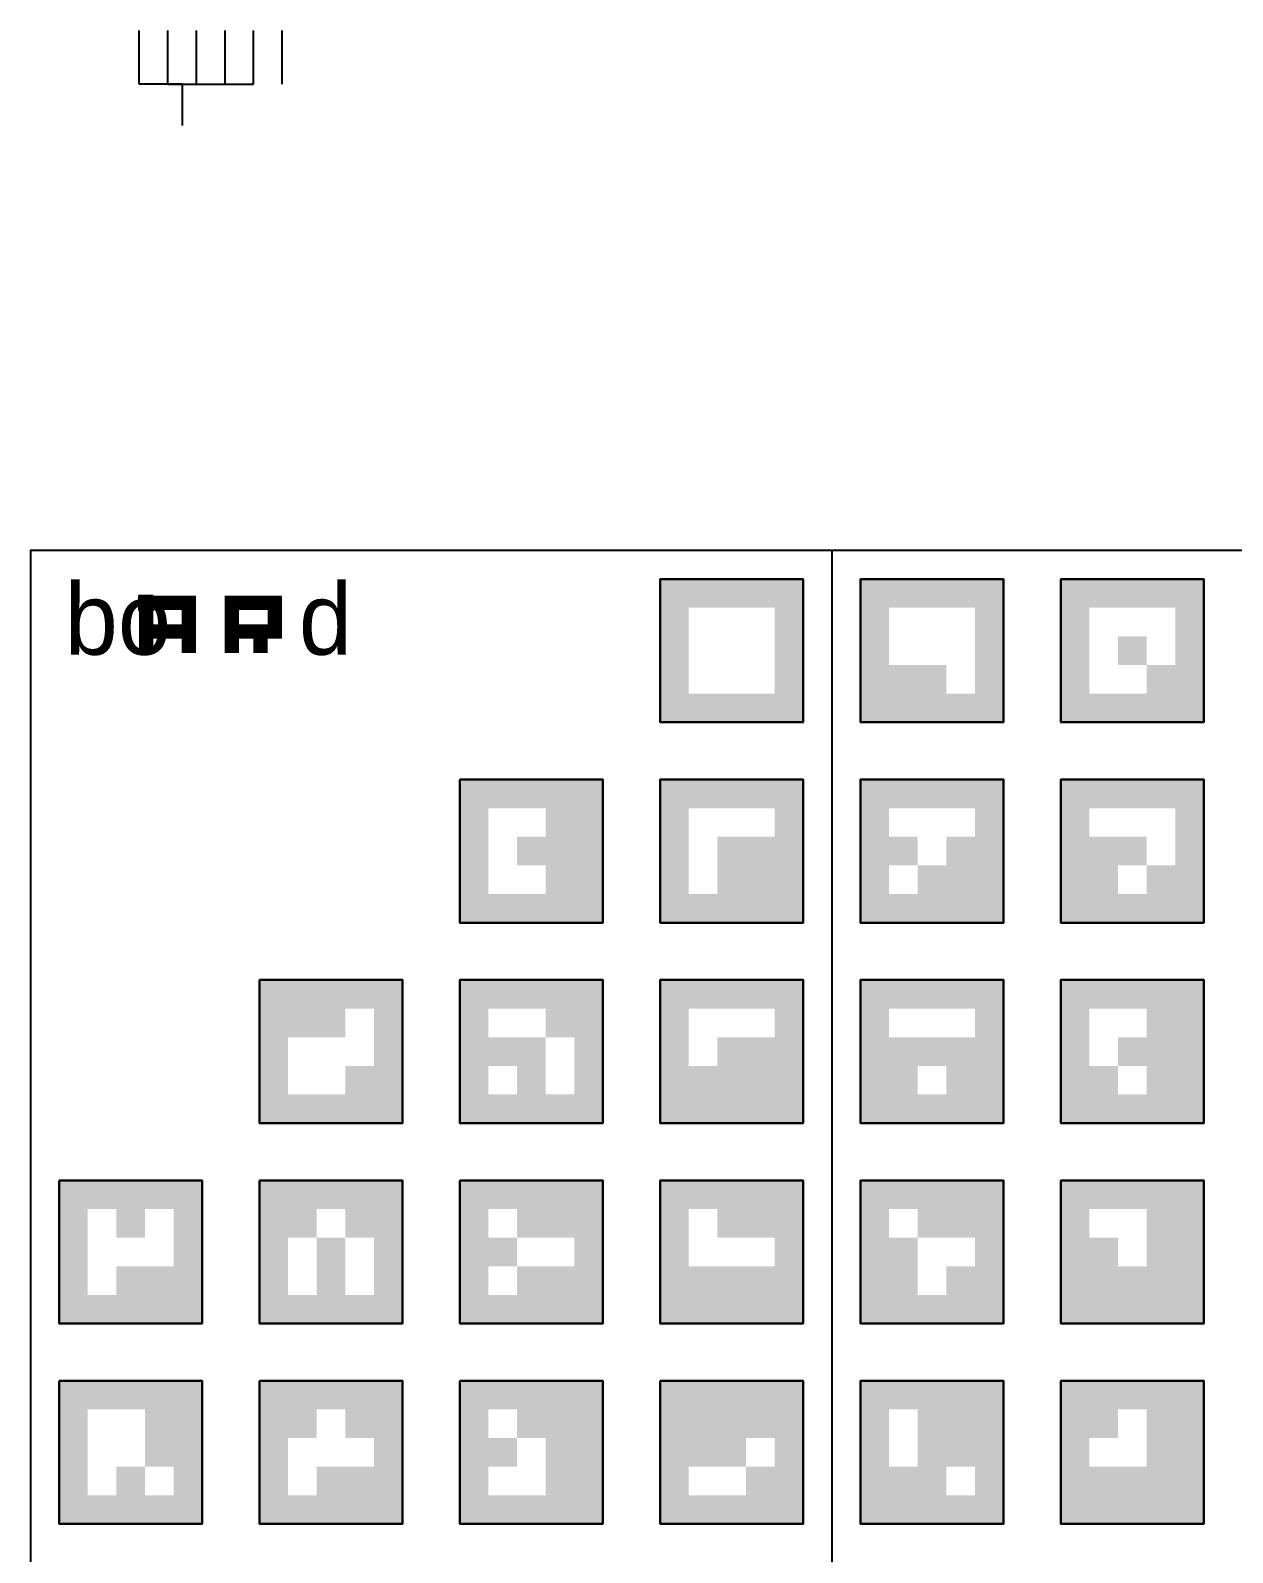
# Model space of a CAD drawing. Header units: millimetres. Extents: x 2347 to 2555, y 1879 to 2044.
# Drawn here: x 2470.6 to 2512.6, y 1928 to 1981.1 of the extents above; entities that cross this region are included whole.
import ezdxf

# ---------------------------------------------------------------- set-up
doc = ezdxf.new("R2010")
doc.units = ezdxf.units.MM
doc.styles.get("Standard").update_dxf_attribs({"font": 'arial.ttf'})

# ---------------------------------------------------------------- blocks, each defined once
blk = doc.blocks.new('0')
h = blk.add_hatch(color=256)
h.dxf.hatch_style = 1
h.paths.add_polyline_path([(0, 5), (-5, 5), (-5, 0), (0, 0)])
h.paths.add_polyline_path([(-1, 4), (-1, 1), (-4, 1), (-4, 4)], flags=16)
h = blk.add_hatch()
h.set_pattern_fill('ANGLE', color=256)
h.set_pattern_definition([(0, (-1835.633, -1973.334), (0, 6.985), [5.08, -1.905]), (90, (-1835.633, -1973.334), (-6.985, 4e-16), [5.08, -1.905])])
h.paths.add_polyline_path([(-1, 2), (-2, 2), (-2, 1), (-1, 1)])
blk.add_lwpolyline([(0, 5), (-5, 5), (-5, 0), (0, 0), (0, 5)], close=True)
blk = doc.blocks.new('103')
h = blk.add_hatch(color=256)
h.dxf.hatch_style = 1
h.paths.add_polyline_path([(0, 5), (-5, 5), (-5, 0), (0, 0)])
h.paths.add_polyline_path([(-1, 4), (-1, 1), (-4, 1), (-4, 4)], flags=16)
h = blk.add_hatch(color=256)
h.dxf.hatch_style = 1
h.paths.add_polyline_path([(-2, 4), (-3, 4), (-3, 3), (-2, 3)])
h = blk.add_hatch(color=256)
h.dxf.hatch_style = 1
h.paths.add_polyline_path([(-1, 4), (-2, 4), (-2, 3), (-1, 3)])
h = blk.add_hatch(color=256)
h.dxf.hatch_style = 1
h.paths.add_polyline_path([(-2, 3), (-3, 3), (-3, 2), (-2, 2)])
h = blk.add_hatch(color=256)
h.dxf.hatch_style = 1
h.paths.add_polyline_path([(-1, 3), (-2, 3), (-2, 2), (-1, 2)])
h = blk.add_hatch(color=256)
h.dxf.hatch_style = 1
h.paths.add_polyline_path([(-3, 2), (-4, 2), (-4, 1), (-3, 1)])
h = blk.add_hatch(color=256)
h.dxf.hatch_style = 1
h.paths.add_polyline_path([(-1, 2), (-2, 2), (-2, 1), (-1, 1)])
blk.add_lwpolyline([(0, 5), (-5, 5), (-5, 0), (0, 0), (0, 5)], close=True)
blk = doc.blocks.new('104')
h = blk.add_hatch(color=256)
h.dxf.hatch_style = 1
h.paths.add_polyline_path([(0, 5), (-5, 5), (-5, 0), (0, 0)])
h.paths.add_polyline_path([(-1, 4), (-1, 1), (-4, 1), (-4, 4)], flags=16)
h = blk.add_hatch(color=256)
h.dxf.hatch_style = 1
h.paths.add_polyline_path([(-2, 4), (-3, 4), (-3, 3), (-2, 3)])
h = blk.add_hatch(color=256)
h.dxf.hatch_style = 1
h.paths.add_polyline_path([(-1, 4), (-2, 4), (-2, 3), (-1, 3)])
h = blk.add_hatch(color=256)
h.dxf.hatch_style = 1
h.paths.add_polyline_path([(-2, 3), (-3, 3), (-3, 2), (-2, 2)])
h = blk.add_hatch(color=256)
h.dxf.hatch_style = 1
h.paths.add_polyline_path([(-1, 3), (-2, 3), (-2, 2), (-1, 2)])
h = blk.add_hatch(color=256)
h.dxf.hatch_style = 1
h.paths.add_polyline_path([(-3, 2), (-4, 2), (-4, 1), (-3, 1)])
h = blk.add_hatch(color=256)
h.dxf.hatch_style = 1
h.paths.add_polyline_path([(-2, 2), (-3, 2), (-3, 1), (-2, 1)])
blk.add_lwpolyline([(0, 5), (-5, 5), (-5, 0), (0, 0), (0, 5)], close=True)
blk = doc.blocks.new('106')
h = blk.add_hatch(color=256)
h.dxf.hatch_style = 1
h.paths.add_polyline_path([(0, 5), (-5, 5), (-5, 0), (0, 0)])
h.paths.add_polyline_path([(-1, 4), (-1, 1), (-4, 1), (-4, 4)], flags=16)
h = blk.add_hatch(color=256)
h.dxf.hatch_style = 1
h.paths.add_polyline_path([(-2, 4), (-3, 4), (-3, 3), (-2, 3)])
h = blk.add_hatch(color=256)
h.dxf.hatch_style = 1
h.paths.add_polyline_path([(-1, 4), (-2, 4), (-2, 3), (-1, 3)])
h = blk.add_hatch(color=256)
h.dxf.hatch_style = 1
h.paths.add_polyline_path([(-3, 3), (-4, 3), (-4, 2), (-3, 2)])
h = blk.add_hatch(color=256)
h.dxf.hatch_style = 1
h.paths.add_polyline_path([(-3, 2), (-4, 2), (-4, 1), (-3, 1)])
h = blk.add_hatch(color=256)
h.dxf.hatch_style = 1
h.paths.add_polyline_path([(-1, 2), (-2, 2), (-2, 1), (-1, 1)])
blk.add_lwpolyline([(0, 5), (-5, 5), (-5, 0), (0, 0), (0, 5)], close=True)
blk = doc.blocks.new('97')
h = blk.add_hatch(color=256)
h.dxf.hatch_style = 1
h.paths.add_polyline_path([(0, 5), (-5, 5), (-5, 0), (0, 0)])
h.paths.add_polyline_path([(-1, 4), (-1, 1), (-4, 1), (-4, 4)], flags=16)
h = blk.add_hatch(color=256)
h.dxf.hatch_style = 1
h.paths.add_polyline_path([(-2, 4), (-3, 4), (-3, 3), (-2, 3)])
h = blk.add_hatch(color=256)
h.dxf.hatch_style = 1
h.paths.add_polyline_path([(-1, 4), (-2, 4), (-2, 3), (-1, 3)])
h = blk.add_hatch(color=256)
h.dxf.hatch_style = 1
h.paths.add_polyline_path([(-3, 2), (-4, 2), (-4, 1), (-3, 1)])
h = blk.add_hatch(color=256)
h.dxf.hatch_style = 1
h.paths.add_polyline_path([(-2, 2), (-3, 2), (-3, 1), (-2, 1)])
h = blk.add_hatch(color=256)
h.dxf.hatch_style = 1
h.paths.add_polyline_path([(-1, 2), (-2, 2), (-2, 1), (-1, 1)])
blk.add_lwpolyline([(0, 5), (-5, 5), (-5, 0), (0, 0), (0, 5)], close=True)
blk = doc.blocks.new('91')
h = blk.add_hatch(color=256)
h.dxf.hatch_style = 1
h.paths.add_polyline_path([(0, 5), (-5, 5), (-5, 0), (0, 0)])
h.paths.add_polyline_path([(-1, 4), (-1, 1), (-4, 1), (-4, 4)], flags=16)
h = blk.add_hatch(color=256)
h.dxf.hatch_style = 1
h.paths.add_polyline_path([(-2, 4), (-3, 4), (-3, 3), (-2, 3)])
h = blk.add_hatch(color=256)
h.dxf.hatch_style = 1
h.paths.add_polyline_path([(-3, 3), (-4, 3), (-4, 2), (-3, 2)])
h = blk.add_hatch(color=256)
h.dxf.hatch_style = 1
h.paths.add_polyline_path([(-1, 3), (-2, 3), (-2, 2), (-1, 2)])
h = blk.add_hatch(color=256)
h.dxf.hatch_style = 1
h.paths.add_polyline_path([(-3, 2), (-4, 2), (-4, 1), (-3, 1)])
h = blk.add_hatch(color=256)
h.dxf.hatch_style = 1
h.paths.add_polyline_path([(-1, 2), (-2, 2), (-2, 1), (-1, 1)])
blk.add_lwpolyline([(0, 5), (-5, 5), (-5, 0), (0, 0), (0, 5)], close=True)
blk = doc.blocks.new('86')
h = blk.add_hatch(color=256)
h.dxf.hatch_style = 1
h.paths.add_polyline_path([(0, 5), (-5, 5), (-5, 0), (0, 0)])
h.paths.add_polyline_path([(-1, 4), (-1, 1), (-4, 1), (-4, 4)], flags=16)
h = blk.add_hatch(color=256)
h.dxf.hatch_style = 1
h.paths.add_polyline_path([(-2, 4), (-3, 4), (-3, 3), (-2, 3)])
h = blk.add_hatch(color=256)
h.dxf.hatch_style = 1
h.paths.add_polyline_path([(-1, 3), (-2, 3), (-2, 2), (-1, 2)])
h = blk.add_hatch(color=256)
h.dxf.hatch_style = 1
h.paths.add_polyline_path([(-3, 2), (-4, 2), (-4, 1), (-3, 1)])
h = blk.add_hatch(color=256)
h.dxf.hatch_style = 1
h.paths.add_polyline_path([(-2, 2), (-3, 2), (-3, 1), (-2, 1)])
h = blk.add_hatch(color=256)
h.dxf.hatch_style = 1
h.paths.add_polyline_path([(-1, 2), (-2, 2), (-2, 1), (-1, 1)])
blk.add_lwpolyline([(0, 5), (-5, 5), (-5, 0), (0, 0), (0, 5)], close=True)
blk = doc.blocks.new('73')
h = blk.add_hatch(color=256)
h.dxf.hatch_style = 1
h.paths.add_polyline_path([(0, 5), (-5, 5), (-5, 0), (0, 0)])
h.paths.add_polyline_path([(-1, 4), (-1, 1), (-4, 1), (-4, 4)], flags=16)
h = blk.add_hatch(color=256)
h.dxf.hatch_style = 1
h.paths.add_polyline_path([(-1, 4), (-2, 4), (-2, 3), (-1, 3)])
h = blk.add_hatch(color=256)
h.dxf.hatch_style = 1
h.paths.add_polyline_path([(-3, 3), (-4, 3), (-4, 2), (-3, 2)])
h = blk.add_hatch(color=256)
h.dxf.hatch_style = 1
h.paths.add_polyline_path([(-2, 3), (-3, 3), (-3, 2), (-2, 2)])
h = blk.add_hatch(color=256)
h.dxf.hatch_style = 1
h.paths.add_polyline_path([(-2, 2), (-3, 2), (-3, 1), (-2, 1)])
blk.add_lwpolyline([(0, 5), (-5, 5), (-5, 0), (0, 0), (0, 5)], close=True)
blk = doc.blocks.new('72')
h = blk.add_hatch(color=256)
h.dxf.hatch_style = 1
h.paths.add_polyline_path([(0, 5), (-5, 5), (-5, 0), (0, 0)])
h.paths.add_polyline_path([(-1, 4), (-1, 1), (-4, 1), (-4, 4)], flags=16)
h = blk.add_hatch(color=256)
h.dxf.hatch_style = 1
h.paths.add_polyline_path([(-1, 4), (-2, 4), (-2, 3), (-1, 3)])
h = blk.add_hatch(color=256)
h.dxf.hatch_style = 1
h.paths.add_polyline_path([(-3, 3), (-4, 3), (-4, 2), (-3, 2)])
h = blk.add_hatch(color=256)
h.dxf.hatch_style = 1
h.paths.add_polyline_path([(-2, 3), (-3, 3), (-3, 2), (-2, 2)])
h = blk.add_hatch(color=256)
h.dxf.hatch_style = 1
h.paths.add_polyline_path([(-1, 2), (-2, 2), (-2, 1), (-1, 1)])
blk.add_lwpolyline([(0, 5), (-5, 5), (-5, 0), (0, 0), (0, 5)], close=True)
blk = doc.blocks.new('71')
h = blk.add_hatch(color=256)
h.dxf.hatch_style = 1
h.paths.add_polyline_path([(0, 5), (-5, 5), (-5, 0), (0, 0)])
h.paths.add_polyline_path([(-1, 4), (-1, 1), (-4, 1), (-4, 4)], flags=16)
h = blk.add_hatch(color=256)
h.dxf.hatch_style = 1
h.paths.add_polyline_path([(-1, 4), (-2, 4), (-2, 3), (-1, 3)])
h = blk.add_hatch(color=256)
h.dxf.hatch_style = 1
h.paths.add_polyline_path([(-3, 3), (-4, 3), (-4, 2), (-3, 2)])
h = blk.add_hatch(color=256)
h.dxf.hatch_style = 1
h.paths.add_polyline_path([(-1, 3), (-2, 3), (-2, 2), (-1, 2)])
h = blk.add_hatch(color=256)
h.dxf.hatch_style = 1
h.paths.add_polyline_path([(-3, 2), (-4, 2), (-4, 1), (-3, 1)])
h = blk.add_hatch(color=256)
h.dxf.hatch_style = 1
h.paths.add_polyline_path([(-2, 2), (-3, 2), (-3, 1), (-2, 1)])
h = blk.add_hatch(color=256)
h.dxf.hatch_style = 1
h.paths.add_polyline_path([(-1, 2), (-2, 2), (-2, 1), (-1, 1)])
blk.add_lwpolyline([(0, 5), (-5, 5), (-5, 0), (0, 0), (0, 5)], close=True)
blk = doc.blocks.new('63')
h = blk.add_hatch(color=256)
h.dxf.hatch_style = 1
h.paths.add_polyline_path([(0, 5), (-5, 5), (-5, 0), (0, 0)])
h.paths.add_polyline_path([(-1, 4), (-1, 1), (-4, 1), (-4, 4)], flags=16)
h = blk.add_hatch(color=256)
h.dxf.hatch_style = 1
h.paths.add_polyline_path([(-1, 4), (-2, 4), (-2, 3), (-1, 3)])
h = blk.add_hatch(color=256)
h.dxf.hatch_style = 1
h.paths.add_polyline_path([(-3, 3), (-4, 3), (-4, 2), (-3, 2)])
h = blk.add_hatch(color=256)
h.dxf.hatch_style = 1
h.paths.add_polyline_path([(-3, 2), (-4, 2), (-4, 1), (-3, 1)])
h = blk.add_hatch(color=256)
h.dxf.hatch_style = 1
h.paths.add_polyline_path([(-1, 2), (-2, 2), (-2, 1), (-1, 1)])
blk.add_lwpolyline([(0, 5), (-5, 5), (-5, 0), (0, 0), (0, 5)], close=True)
blk = doc.blocks.new('57')
h = blk.add_hatch(color=256)
h.dxf.hatch_style = 1
h.paths.add_polyline_path([(0, 5), (-5, 5), (-5, 0), (0, 0)])
h.paths.add_polyline_path([(-1, 4), (-1, 1), (-4, 1), (-4, 4)], flags=16)
h = blk.add_hatch(color=256)
h.dxf.hatch_style = 1
h.paths.add_polyline_path([(-1, 4), (-2, 4), (-2, 3), (-1, 3)])
h = blk.add_hatch(color=256)
h.dxf.hatch_style = 1
h.paths.add_polyline_path([(-2, 3), (-3, 3), (-3, 2), (-2, 2)])
h = blk.add_hatch(color=256)
h.dxf.hatch_style = 1
h.paths.add_polyline_path([(-1, 3), (-2, 3), (-2, 2), (-1, 2)])
h = blk.add_hatch(color=256)
h.dxf.hatch_style = 1
h.paths.add_polyline_path([(-3, 2), (-4, 2), (-4, 1), (-3, 1)])
h = blk.add_hatch(color=256)
h.dxf.hatch_style = 1
h.paths.add_polyline_path([(-1, 2), (-2, 2), (-2, 1), (-1, 1)])
blk.add_lwpolyline([(0, 5), (-5, 5), (-5, 0), (0, 0), (0, 5)], close=True)
blk = doc.blocks.new('49')
h = blk.add_hatch(color=256)
h.dxf.hatch_style = 1
h.paths.add_polyline_path([(0, 5), (-5, 5), (-5, 0), (0, 0)])
h.paths.add_polyline_path([(-1, 4), (-1, 1), (-4, 1), (-4, 4)], flags=16)
h = blk.add_hatch(color=256)
h.dxf.hatch_style = 1
h.paths.add_polyline_path([(-1, 4), (-2, 4), (-2, 3), (-1, 3)])
h = blk.add_hatch(color=256)
h.dxf.hatch_style = 1
h.paths.add_polyline_path([(-1, 3), (-2, 3), (-2, 2), (-1, 2)])
h = blk.add_hatch(color=256)
h.dxf.hatch_style = 1
h.paths.add_polyline_path([(-3, 2), (-4, 2), (-4, 1), (-3, 1)])
blk.add_lwpolyline([(0, 5), (-5, 5), (-5, 0), (0, 0), (0, 5)], close=True)
blk = doc.blocks.new('43')
h = blk.add_hatch(color=256)
h.dxf.hatch_style = 1
h.paths.add_polyline_path([(0, 5), (-5, 5), (-5, 0), (0, 0)])
h.paths.add_polyline_path([(-1, 4), (-1, 1), (-4, 1), (-4, 4)], flags=16)
h = blk.add_hatch(color=256)
h.dxf.hatch_style = 1
h.paths.add_polyline_path([(-3, 3), (-4, 3), (-4, 2), (-3, 2)])
h = blk.add_hatch(color=256)
h.dxf.hatch_style = 1
h.paths.add_polyline_path([(-2, 3), (-3, 3), (-3, 2), (-2, 2)])
h = blk.add_hatch(color=256)
h.dxf.hatch_style = 1
h.paths.add_polyline_path([(-1, 3), (-2, 3), (-2, 2), (-1, 2)])
h = blk.add_hatch(color=256)
h.dxf.hatch_style = 1
h.paths.add_polyline_path([(-3, 2), (-4, 2), (-4, 1), (-3, 1)])
h = blk.add_hatch(color=256)
h.dxf.hatch_style = 1
h.paths.add_polyline_path([(-1, 2), (-2, 2), (-2, 1), (-1, 1)])
blk.add_lwpolyline([(0, 5), (-5, 5), (-5, 0), (0, 0), (0, 5)], close=True)
blk = doc.blocks.new('37')
h = blk.add_hatch(color=256)
h.dxf.hatch_style = 1
h.paths.add_polyline_path([(0, 5), (-5, 5), (-5, 0), (0, 0)])
h.paths.add_polyline_path([(-1, 4), (-1, 1), (-4, 1), (-4, 4)], flags=16)
h = blk.add_hatch(color=256)
h.dxf.hatch_style = 1
h.paths.add_polyline_path([(-3, 3), (-4, 3), (-4, 2), (-3, 2)])
h = blk.add_hatch(color=256)
h.dxf.hatch_style = 1
h.paths.add_polyline_path([(-2, 3), (-3, 3), (-3, 2), (-2, 2)])
h = blk.add_hatch(color=256)
h.dxf.hatch_style = 1
h.paths.add_polyline_path([(-3, 2), (-4, 2), (-4, 1), (-3, 1)])
h = blk.add_hatch(color=256)
h.dxf.hatch_style = 1
h.paths.add_polyline_path([(-1, 2), (-2, 2), (-2, 1), (-1, 1)])
blk.add_lwpolyline([(0, 5), (-5, 5), (-5, 0), (0, 0), (0, 5)], close=True)
blk = doc.blocks.new('31')
h = blk.add_hatch(color=256)
h.dxf.hatch_style = 1
h.paths.add_polyline_path([(0, 5), (-5, 5), (-5, 0), (0, 0)])
h.paths.add_polyline_path([(-1, 4), (-1, 1), (-4, 1), (-4, 4)], flags=16)
h = blk.add_hatch(color=256)
h.dxf.hatch_style = 1
h.paths.add_polyline_path([(-3, 3), (-4, 3), (-4, 2), (-3, 2)])
h = blk.add_hatch(color=256)
h.dxf.hatch_style = 1
h.paths.add_polyline_path([(-1, 3), (-2, 3), (-2, 2), (-1, 2)])
h = blk.add_hatch(color=256)
h.dxf.hatch_style = 1
h.paths.add_polyline_path([(-3, 2), (-4, 2), (-4, 1), (-3, 1)])
blk.add_lwpolyline([(0, 5), (-5, 5), (-5, 0), (0, 0), (0, 5)], close=True)
blk = doc.blocks.new('30')
h = blk.add_hatch(color=256)
h.dxf.hatch_style = 1
h.paths.add_polyline_path([(0, 5), (-5, 5), (-5, 0), (0, 0)])
h.paths.add_polyline_path([(-1, 4), (-1, 1), (-4, 1), (-4, 4)], flags=16)
h = blk.add_hatch(color=256)
h.dxf.hatch_style = 1
h.paths.add_polyline_path([(-3, 3), (-4, 3), (-4, 2), (-3, 2)])
h = blk.add_hatch(color=256)
h.dxf.hatch_style = 1
h.paths.add_polyline_path([(-1, 3), (-2, 3), (-2, 2), (-1, 2)])
h = blk.add_hatch(color=256)
h.dxf.hatch_style = 1
h.paths.add_polyline_path([(-2, 2), (-3, 2), (-3, 1), (-2, 1)])
h = blk.add_hatch(color=256)
h.dxf.hatch_style = 1
h.paths.add_polyline_path([(-1, 2), (-2, 2), (-2, 1), (-1, 1)])
blk.add_lwpolyline([(0, 5), (-5, 5), (-5, 0), (0, 0), (0, 5)], close=True)
blk = doc.blocks.new('25')
h = blk.add_hatch(color=256)
h.dxf.hatch_style = 1
h.paths.add_polyline_path([(0, 5), (-5, 5), (-5, 0), (0, 0)])
h.paths.add_polyline_path([(-1, 4), (-1, 1), (-4, 1), (-4, 4)], flags=16)
h = blk.add_hatch(color=256)
h.dxf.hatch_style = 1
h.paths.add_polyline_path([(-3, 3), (-4, 3), (-4, 2), (-3, 2)])
h = blk.add_hatch(color=256)
h.dxf.hatch_style = 1
h.paths.add_polyline_path([(-2, 2), (-3, 2), (-3, 1), (-2, 1)])
h = blk.add_hatch(color=256)
h.dxf.hatch_style = 1
h.paths.add_polyline_path([(-1, 2), (-2, 2), (-2, 1), (-1, 1)])
blk.add_lwpolyline([(0, 5), (-5, 5), (-5, 0), (0, 0), (0, 5)], close=True)
blk = doc.blocks.new('23')
h = blk.add_hatch(color=256)
h.dxf.hatch_style = 1
h.paths.add_polyline_path([(0, 5), (-5, 5), (-5, 0), (0, 0)])
h.paths.add_polyline_path([(-1, 4), (-1, 1), (-4, 1), (-4, 4)], flags=16)
h = blk.add_hatch(color=256)
h.dxf.hatch_style = 1
h.paths.add_polyline_path([(-2, 3), (-3, 3), (-3, 2), (-2, 2)])
h = blk.add_hatch(color=256)
h.dxf.hatch_style = 1
h.paths.add_polyline_path([(-1, 3), (-2, 3), (-2, 2), (-1, 2)])
h = blk.add_hatch(color=256)
h.dxf.hatch_style = 1
h.paths.add_polyline_path([(-3, 2), (-4, 2), (-4, 1), (-3, 1)])
h = blk.add_hatch(color=256)
h.dxf.hatch_style = 1
h.paths.add_polyline_path([(-2, 2), (-3, 2), (-3, 1), (-2, 1)])
h = blk.add_hatch(color=256)
h.dxf.hatch_style = 1
h.paths.add_polyline_path([(-1, 2), (-2, 2), (-2, 1), (-1, 1)])
blk.add_lwpolyline([(0, 5), (-5, 5), (-5, 0), (0, 0), (0, 5)], close=True)
blk = doc.blocks.new('19')
h = blk.add_hatch(color=256)
h.dxf.hatch_style = 1
h.paths.add_polyline_path([(0, 5), (-5, 5), (-5, 0), (0, 0)])
h.paths.add_polyline_path([(-1, 4), (-1, 1), (-4, 1), (-4, 4)], flags=16)
h = blk.add_hatch(color=256)
h.dxf.hatch_style = 1
h.paths.add_polyline_path([(-2, 3), (-3, 3), (-3, 2), (-2, 2)])
h = blk.add_hatch(color=256)
h.dxf.hatch_style = 1
h.paths.add_polyline_path([(-1, 3), (-2, 3), (-2, 2), (-1, 2)])
h = blk.add_hatch(color=256)
h.dxf.hatch_style = 1
h.paths.add_polyline_path([(-2, 2), (-3, 2), (-3, 1), (-2, 1)])
h = blk.add_hatch(color=256)
h.dxf.hatch_style = 1
h.paths.add_polyline_path([(-1, 2), (-2, 2), (-2, 1), (-1, 1)])
blk.add_lwpolyline([(0, 5), (-5, 5), (-5, 0), (0, 0), (0, 5)], close=True)
blk = doc.blocks.new('17')
h = blk.add_hatch(color=256)
h.dxf.hatch_style = 1
h.paths.add_polyline_path([(0, 5), (-5, 5), (-5, 0), (0, 0)])
h.paths.add_polyline_path([(-1, 4), (-1, 1), (-4, 1), (-4, 4)], flags=16)
h = blk.add_hatch(color=256)
h.dxf.hatch_style = 1
h.paths.add_polyline_path([(-2, 3), (-3, 3), (-3, 2), (-2, 2)])
h = blk.add_hatch(color=256)
h.dxf.hatch_style = 1
h.paths.add_polyline_path([(-3, 2), (-4, 2), (-4, 1), (-3, 1)])
h = blk.add_hatch(color=256)
h.dxf.hatch_style = 1
h.paths.add_polyline_path([(-2, 2), (-3, 2), (-3, 1), (-2, 1)])
h = blk.add_hatch(color=256)
h.dxf.hatch_style = 1
h.paths.add_polyline_path([(-1, 2), (-2, 2), (-2, 1), (-1, 1)])
blk.add_lwpolyline([(0, 5), (-5, 5), (-5, 0), (0, 0), (0, 5)], close=True)
blk = doc.blocks.new('12')
h = blk.add_hatch(color=256)
h.dxf.hatch_style = 1
h.paths.add_polyline_path([(0, 5), (-5, 5), (-5, 0), (0, 0)])
h.paths.add_polyline_path([(-1, 4), (-1, 1), (-4, 1), (-4, 4)], flags=16)
h = blk.add_hatch(color=256)
h.dxf.hatch_style = 1
h.paths.add_polyline_path([(-2, 3), (-3, 3), (-3, 2), (-2, 2)])
h = blk.add_hatch(color=256)
h.dxf.hatch_style = 1
h.paths.add_polyline_path([(-1, 2), (-2, 2), (-2, 1), (-1, 1)])
blk.add_lwpolyline([(0, 5), (-5, 5), (-5, 0), (0, 0), (0, 5)], close=True)
blk = doc.blocks.new('4')
h = blk.add_hatch(color=256)
h.dxf.hatch_style = 1
h.paths.add_polyline_path([(0, 5), (-5, 5), (-5, 0), (0, 0)])
h.paths.add_polyline_path([(-1, 4), (-1, 1), (-4, 1), (-4, 4)], flags=16)
h = blk.add_hatch(color=256)
h.dxf.hatch_style = 1
h.paths.add_polyline_path([(-3, 2), (-4, 2), (-4, 1), (-3, 1)])
h = blk.add_hatch(color=256)
h.dxf.hatch_style = 1
h.paths.add_polyline_path([(-2, 2), (-3, 2), (-3, 1), (-2, 1)])
blk.add_lwpolyline([(0, 5), (-5, 5), (-5, 0), (0, 0), (0, 5)], close=True)
blk = doc.blocks.new('115')
h = blk.add_hatch(color=256)
h.dxf.hatch_style = 1
h.paths.add_polyline_path([(0, 5), (-5, 5), (-5, 0), (0, 0)])
h.paths.add_polyline_path([(-1, 4), (-1, 1), (-4, 1), (-4, 4)], flags=16)
h = blk.add_hatch(color=256)
h.dxf.hatch_style = 1
h.paths.add_polyline_path([(-3, 4), (-4, 4), (-4, 3), (-3, 3)])
h = blk.add_hatch(color=256)
h.dxf.hatch_style = 1
h.paths.add_polyline_path([(-1, 4), (-2, 4), (-2, 3), (-1, 3)])
h = blk.add_hatch(color=256)
h.dxf.hatch_style = 1
h.paths.add_polyline_path([(-1, 3), (-2, 3), (-2, 2), (-1, 2)])
h = blk.add_hatch(color=256)
h.dxf.hatch_style = 1
h.paths.add_polyline_path([(-3, 2), (-4, 2), (-4, 1), (-3, 1)])
h = blk.add_hatch(color=256)
h.dxf.hatch_style = 1
h.paths.add_polyline_path([(-2, 2), (-3, 2), (-3, 1), (-2, 1)])
h = blk.add_hatch(color=256)
h.dxf.hatch_style = 1
h.paths.add_polyline_path([(-1, 2), (-2, 2), (-2, 1), (-1, 1)])
blk.add_lwpolyline([(0, 5), (-5, 5), (-5, 0), (0, 0), (0, 5)], close=True)

msp = doc.modelspace()

# ---------------------------------------------------------------- hatches: boundary and pattern name
h = msp.add_hatch(color=256)
h.dxf.hatch_style = 1
h.paths.add_polyline_path([(2474.899, 1961.386), (2474.399, 1961.386), (2474.399, 1960.886), (2474.899, 1960.886)])
h = msp.add_hatch(color=256)
h.dxf.hatch_style = 1
h.paths.add_polyline_path([(2475.399, 1961.386), (2474.899, 1961.386), (2474.899, 1960.886), (2475.399, 1960.886)])
h = msp.add_hatch(color=256)
h.dxf.hatch_style = 1
h.paths.add_polyline_path([(2475.899, 1961.386), (2475.399, 1961.386), (2475.399, 1960.886), (2475.899, 1960.886)])
h = msp.add_hatch(color=256)
h.dxf.hatch_style = 1
h.paths.add_polyline_path([(2476.399, 1961.386), (2475.899, 1961.386), (2475.899, 1960.886), (2476.399, 1960.886)])
h = msp.add_hatch(color=256)
h.dxf.hatch_style = 1
h.paths.add_polyline_path([(2477.899, 1961.386), (2477.399, 1961.386), (2477.399, 1960.886), (2477.899, 1960.886)])
h = msp.add_hatch(color=256)
h.dxf.hatch_style = 1
h.paths.add_polyline_path([(2478.399, 1961.386), (2477.899, 1961.386), (2477.899, 1960.886), (2478.399, 1960.886)])
h = msp.add_hatch(color=256)
h.dxf.hatch_style = 1
h.paths.add_polyline_path([(2478.899, 1961.386), (2478.399, 1961.386), (2478.399, 1960.886), (2478.899, 1960.886)])
h = msp.add_hatch(color=256)
h.dxf.hatch_style = 1
h.paths.add_polyline_path([(2479.399, 1961.386), (2478.899, 1961.386), (2478.899, 1960.886), (2479.399, 1960.886)])
h = msp.add_hatch(color=256)
h.dxf.hatch_style = 1
h.paths.add_polyline_path([(2474.899, 1960.886), (2474.399, 1960.886), (2474.399, 1960.386), (2474.899, 1960.386)])
h = msp.add_hatch(color=256)
h.dxf.hatch_style = 1
h.paths.add_polyline_path([(2476.399, 1960.886), (2475.899, 1960.886), (2475.899, 1960.386), (2476.399, 1960.386)])
h = msp.add_hatch(color=256)
h.dxf.hatch_style = 1
h.paths.add_polyline_path([(2477.899, 1960.886), (2477.399, 1960.886), (2477.399, 1960.386), (2477.899, 1960.386)])
h = msp.add_hatch(color=256)
h.dxf.hatch_style = 1
h.paths.add_polyline_path([(2479.399, 1960.886), (2478.899, 1960.886), (2478.899, 1960.386), (2479.399, 1960.386)])
h = msp.add_hatch(color=256)
h.dxf.hatch_style = 1
h.paths.add_polyline_path([(2474.899, 1960.386), (2474.399, 1960.386), (2474.399, 1959.886), (2474.899, 1959.886)])
h = msp.add_hatch(color=256)
h.dxf.hatch_style = 1
h.paths.add_polyline_path([(2475.399, 1960.386), (2474.899, 1960.386), (2474.899, 1959.886), (2475.399, 1959.886)])
h = msp.add_hatch(color=256)
h.dxf.hatch_style = 1
h.paths.add_polyline_path([(2475.899, 1960.386), (2475.399, 1960.386), (2475.399, 1959.886), (2475.899, 1959.886)])
h = msp.add_hatch(color=256)
h.dxf.hatch_style = 1
h.paths.add_polyline_path([(2476.399, 1960.386), (2475.899, 1960.386), (2475.899, 1959.886), (2476.399, 1959.886)])
h = msp.add_hatch(color=256)
h.dxf.hatch_style = 1
h.paths.add_polyline_path([(2477.899, 1960.386), (2477.399, 1960.386), (2477.399, 1959.886), (2477.899, 1959.886)])
h = msp.add_hatch(color=256)
h.dxf.hatch_style = 1
h.paths.add_polyline_path([(2478.399, 1960.386), (2477.899, 1960.386), (2477.899, 1959.886), (2478.399, 1959.886)])
h = msp.add_hatch(color=256)
h.dxf.hatch_style = 1
h.paths.add_polyline_path([(2478.899, 1960.386), (2478.399, 1960.386), (2478.399, 1959.886), (2478.899, 1959.886)])
h = msp.add_hatch(color=256)
h.dxf.hatch_style = 1
h.paths.add_polyline_path([(2479.399, 1960.386), (2478.899, 1960.386), (2478.899, 1959.886), (2479.399, 1959.886)])
h = msp.add_hatch(color=256)
h.dxf.hatch_style = 1
h.paths.add_polyline_path([(2474.899, 1959.886), (2474.399, 1959.886), (2474.399, 1959.386), (2474.899, 1959.386)])
h = msp.add_hatch(color=256)
h.dxf.hatch_style = 1
h.paths.add_polyline_path([(2476.399, 1959.886), (2475.899, 1959.886), (2475.899, 1959.386), (2476.399, 1959.386)])
h = msp.add_hatch(color=256)
h.dxf.hatch_style = 1
h.paths.add_polyline_path([(2477.899, 1959.886), (2477.399, 1959.886), (2477.399, 1959.386), (2477.899, 1959.386)])
h = msp.add_hatch(color=256)
h.dxf.hatch_style = 1
h.paths.add_polyline_path([(2478.899, 1959.886), (2478.399, 1959.886), (2478.399, 1959.386), (2478.899, 1959.386)])

# ---------------------------------------------------------------- linework, layer by layer
for p, q in [((2474.409, 1979.254), (2474.409, 1981.131)), ((2475.409, 1979.254), (2475.409, 1981.131)), ((2476.409, 1979.254), (2476.409, 1981.131)), ((2477.409, 1979.254), (2477.409, 1981.131)), ((2478.409, 1979.254), (2478.409, 1981.131)), ((2479.409, 1979.254), (2479.409, 1981.131)), ((2475.909, 1979.254), (2474.409, 1979.254)), ((2475.409, 1979.254), (2476.409, 1979.254)), ((2475.909, 1979.254), (2475.909, 1977.813)), ((2476.409, 1979.254), (2477.409, 1979.254)), ((2477.409, 1979.254), (2478.409, 1979.254))]:
    msp.add_line(p, q)
at = {"color": 8}
msp.add_line((2498.61, 1962.964), (2498.61, 1878.964), dxfattribs=at)
for points in [[(2470.61, 1878.964), (2554.61, 1878.964), (2554.61, 1962.964), (2470.61, 1962.964)], [(2492.61, 1961.964), (2497.61, 1961.964), (2497.61, 1956.964), (2492.61, 1956.964)], [(2499.61, 1961.964), (2504.61, 1961.964), (2504.61, 1956.964), (2499.61, 1956.964)], [(2506.61, 1961.964), (2511.61, 1961.964), (2511.61, 1956.964), (2506.61, 1956.964)], [(2474.899, 1961.386), (2474.399, 1961.386), (2474.399, 1960.886), (2474.899, 1960.886), (2474.899, 1961.386)], [(2485.61, 1954.964), (2490.61, 1954.964), (2490.61, 1949.964), (2485.61, 1949.964)], [(2492.61, 1954.964), (2497.61, 1954.964), (2497.61, 1949.964), (2492.61, 1949.964)], [(2499.61, 1954.964), (2504.61, 1954.964), (2504.61, 1949.964), (2499.61, 1949.964)], [(2506.61, 1954.964), (2511.61, 1954.964), (2511.61, 1949.964), (2506.61, 1949.964)], [(2478.61, 1947.964), (2483.61, 1947.964), (2483.61, 1942.964), (2478.61, 1942.964)], [(2485.61, 1947.964), (2490.61, 1947.964), (2490.61, 1942.964), (2485.61, 1942.964)], [(2492.61, 1947.964), (2497.61, 1947.964), (2497.61, 1942.964), (2492.61, 1942.964)], [(2499.61, 1947.964), (2504.61, 1947.964), (2504.61, 1942.964), (2499.61, 1942.964)], [(2506.61, 1947.964), (2511.61, 1947.964), (2511.61, 1942.964), (2506.61, 1942.964)], [(2471.61, 1940.964), (2476.61, 1940.964), (2476.61, 1935.964), (2471.61, 1935.964)], [(2478.61, 1940.964), (2483.61, 1940.964), (2483.61, 1935.964), (2478.61, 1935.964)], [(2485.61, 1940.964), (2490.61, 1940.964), (2490.61, 1935.964), (2485.61, 1935.964)], [(2492.61, 1940.964), (2497.61, 1940.964), (2497.61, 1935.964), (2492.61, 1935.964)], [(2499.61, 1940.964), (2504.61, 1940.964), (2504.61, 1935.964), (2499.61, 1935.964)], [(2506.61, 1940.964), (2511.61, 1940.964), (2511.61, 1935.964), (2506.61, 1935.964)], [(2471.61, 1933.964), (2476.61, 1933.964), (2476.61, 1928.964), (2471.61, 1928.964)], [(2478.61, 1933.964), (2483.61, 1933.964), (2483.61, 1928.964), (2478.61, 1928.964)], [(2485.61, 1933.964), (2490.61, 1933.964), (2490.61, 1928.964), (2485.61, 1928.964)], [(2492.61, 1933.964), (2497.61, 1933.964), (2497.61, 1928.964), (2492.61, 1928.964)], [(2499.61, 1933.964), (2504.61, 1933.964), (2504.61, 1928.964), (2499.61, 1928.964)], [(2506.61, 1933.964), (2511.61, 1933.964), (2511.61, 1928.964), (2506.61, 1928.964)]]:
    msp.add_lwpolyline(points, close=True)

# ---------------------------------------------------------------- block references
for name, p in [('0', (2497.61, 1956.964)), ('4', (2504.61, 1956.964)), ('12', (2511.61, 1956.964)), ('19', (2497.61, 1949.964)), ('30', (2504.61, 1949.964)), ('37', (2511.61, 1949.964)), ('73', (2490.61, 1942.964)), ('23', (2497.61, 1942.964)), ('43', (2504.61, 1942.964)), ('57', (2511.61, 1942.964)), ('97', (2497.61, 1935.964)), ('106', (2504.61, 1935.964)), ('71', (2511.61, 1935.964)), ('104', (2504.61, 1928.964)), ('115', (2511.61, 1928.964))]:
    msp.add_blockref(name, p)
for name, p, rotation in [('17', (2490.61, 1954.964), 89.99999999999999), ('49', (2483.61, 1947.964), 89.99999999999999), ('31', (2476.61, 1940.964), 89.99999999999999), ('72', (2483.61, 1940.964), 90), ('91', (2490.61, 1940.964), 90), ('25', (2476.61, 1933.964), 90), ('63', (2483.61, 1933.964), 89.99999999999999), ('86', (2490.61, 1933.964), 90), ('103', (2497.61, 1933.964), 90)]:
    msp.add_blockref(name, p, dxfattribs=dict(rotation=rotation))

# ---------------------------------------------------------------- texts
at = {"char_height": 2.5, "attachment_point": 1}
for s, insert in [('{\\fChiller|b0|i0|c0|p82;bo}', (2471.806, 1961.826)), ('{\\fChiller|b0|i0|c0|p82;d}', (2479.988, 1961.826))]:
    msp.add_mtext_dynamic_manual_height_columns(s, width=4.18178, gutter_width=12.5, heights=[0], dxfattribs=dict(at, insert=insert))

doc.saveas('drawing.dxf')
